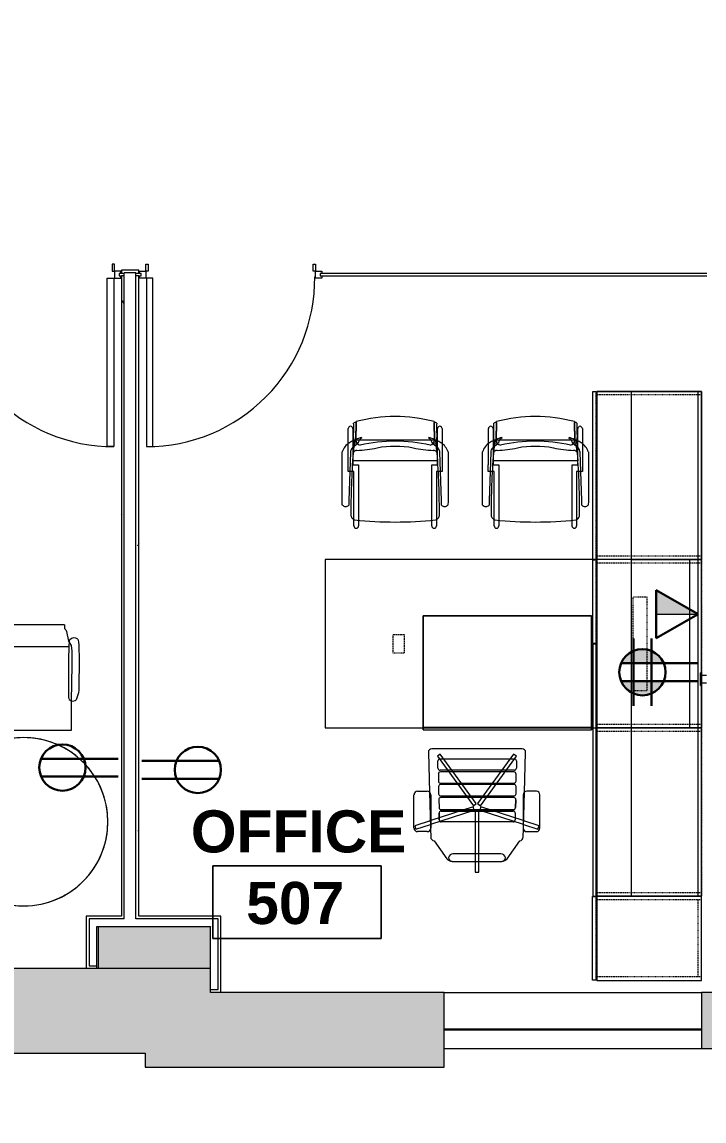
# Model space of a CAD drawing. Header units: inches. Extents: x 0 to 1865, y 0 to 1094.
# Drawn here: x 1052.7 to 1198.6, y 0 to 235.1 of the extents above; entities that cross this region are included whole.
import ezdxf

# ---------------------------------------------------------------- set-up
doc = ezdxf.new("R2010")
doc.units = ezdxf.units.IN
doc.header["$MEASUREMENT"] = 0
doc.linetypes.add('Dash', pattern=[0.25, 0.125, -0.125])
for name, color, linetype, lineweight in [('A-ANNO-NOTE', 131, 'Continuous', 9), ('A-AREA-IDEN', 2, 'Continuous', 9), ('A-DETL', 90, 'Continuous', 9), ('A-DETL-GENF', 92, 'Continuous', 9), ('A-DOOR', 31, 'Continuous', 13), ('A-WALL', 113, 'Continuous', 13), ('A-WALL-PATT', 111, 'Continuous', 13), ('E-ELEC-FIXT', 91, 'Continuous', 9), ('I-FURN', 30, 'Continuous', 9), ('I-FURN-PNLS', 30, 'Continuous', 9), ('I-WALL', 2, 'Continuous', 13), ('S-COLS', 52, 'Continuous', 13), ('Victor Bldg - 5th Floor_LINK_dwg', 8, 'Continuous', 9), ('WINDOWS', 7, 'Continuous', 9), ('WINDOWS SILL', 7, 'Continuous', 9)]:
    doc.layers.add(name, color=color, linetype=linetype, lineweight=lineweight)
doc.styles.add('Swis721 Lt BT_B', font='', dxfattribs={"height": 9})
doc.styles.get('Swis721 Lt BT_B').set_extended_font_data('Swis721 Lt BT', bold=True)
pattern_1 = [(0, (0, 0), (30.72, 7.68), [1.267, -21.773, 1.267, -21.773, -122.88]), (0, (0, 0), (30.72, 7.68), [-46.08, 1.267, -44.813, 1.267, -21.773, -53.76]), (0, (0, 0), (30.72, 7.68), [-115.2, 1.267, -14.093, 1.267, -37.133]), (120, (11.52, 3.84), (-22.011075, 22.7643), [1.267, -21.773, 1.267, -21.773, -122.88]), (120, (11.52, 3.84), (-22.011075, 22.7643), [-46.08, 1.267, -44.813, 1.267, -21.773, -53.76]), (120, (11.52, 3.84), (-22.011075, 22.7643), [-115.2, 1.267, -14.093, 1.267, -37.133]), (240, (15.36, 19.2), (-8.708925, -30.4443), [1.267, -21.773, 1.267, -21.773, -122.88]), (240, (15.36, 19.2), (-8.708925, -30.4443), [-46.08, 1.267, -44.813, 1.267, -21.773, -53.76]), (240, (15.36, 19.2), (-8.708925, -30.4443), [-115.2, 1.267, -14.093, 1.267, -37.133])]

# ---------------------------------------------------------------- blocks, each defined once
blk = doc.blocks.new('Victor Bldg - 5th Floor_LINK_dwg-6972324-Level 05 POWER _ SIGNAL')
at = {"layer": 'WINDOWS'}
for p, q in [((1143, 19.75), (1198, 19.75)), ((1143, 19.5), (1198, 19.5))]:
    blk.add_line(p, q, dxfattribs=at)
at = {"layer": 'WINDOWS SILL'}
for p, q in [((1143, 27.5), (1198, 27.5)), ((1143, 15.5), (1198, 15.5))]:
    blk.add_line(p, q, dxfattribs=at)
blk = doc.blocks.new('Concrete-Rectangular-Column - 24_ X 24_-V4-Level 05 POWER _ SIGNAL')
at = {"layer": 'S-COLS', "lineweight": 9}
blk.add_hatch(color=7, dxfattribs=at).paths.add_polyline_path([(-12, 3.09), (12, 3.09), (12, 12), (-12, 12)], flags=0)
at = {"layer": 'S-COLS', "color": 8, "lineweight": 20}
for p, q in [((12, 12), (-12, 12)), ((-12, 12), (-12, 3.09)), ((12, 3.09), (12, 12))]:
    blk.add_line(p, q, dxfattribs=at)
blk = doc.blocks.new('F - EXECUTIVE DESK 2 - F - EXECUTIVE DESK 2-V54-Level 05 POWER _ SIGNAL')
at = {"layer": 'I-FURN'}
for p, q in [((47.63, 66.85), (47.63, 64.52)), ((48.38, 66.85), (47.63, 66.85)), ((48.38, 64.52), (48.38, 66.85)), ((41.56, 63.98), (38.81, 60.13)), ((53.31, 64.52), (42.69, 64.52)), ((53.27, 64.52), (42.73, 64.52)), ((47.63, 64.52), (47.63, 53.75)), ((48.38, 53.75), (48.38, 64.52)), ((57.19, 60.13), (54.44, 63.98)), ((42.87, 62.9), (53.13, 62.9)), ((38.11, 59.31), (38.06, 57.65)), ((57.94, 57.65), (57.89, 59.31)), ((34.54, 57.42), (34.54, 50.28)), ((34.95, 57.64), (34.71, 56.92)), ((34.71, 56.92), (38.01, 55.85)), ((38.04, 56.63), (34.95, 57.64)), ((37.36, 58.17), (35.28, 58.17)), ((38.06, 57.42), (37.84, 49.74)), ((38.11, 56.61), (38.04, 56.63)), ((38.06, 57.65), (38.06, 57.47)), ((38.11, 50.28), (38.11, 57.42)), ((47.41, 53.59), (38.15, 56.6)), ((57.85, 56.6), (48.6, 53.59)), ((57.9, 50.28), (57.9, 57.42)), ((57.96, 56.63), (57.9, 56.61)), ((57.94, 57.47), (57.94, 57.65)), ((58.16, 49.74), (57.94, 57.42)), ((61.06, 57.64), (57.96, 56.63)), ((57.99, 55.85), (61.29, 56.92)), ((58.64, 58.17), (60.72, 58.17)), ((61.29, 56.92), (61.06, 57.64)), ((61.47, 57.42), (61.47, 50.28)), ((38.01, 55.85), (38.11, 55.82)), ((38.11, 55.82), (47.17, 52.87)), ((39.8, 54.24), (39.84, 55.66)), ((39.8, 54.24), (39.84, 55.66)), ((40.28, 56.09), (55.63, 56.09)), ((40.28, 56.09), (55.63, 56.09)), ((48.83, 52.87), (57.9, 55.82)), ((56.07, 55.66), (56.11, 54.24)), ((56.11, 54.24), (56.07, 55.66)), ((57.9, 55.82), (57.99, 55.85)), ((47.26, 52.62), (39.56, 42.02)), ((39.76, 53.03), (39.68, 51.34)), ((39.68, 51.34), (39.76, 53.03)), ((40.16, 41.57), (47.86, 52.17)), ((55.67, 53.45), (40.2, 53.45)), ((55.67, 53.45), (40.2, 53.45)), ((55.67, 53.79), (40.24, 53.79)), ((40.24, 53.79), (55.67, 53.79)), ((47.17, 52.87), (47.41, 53.59)), ((47.86, 52.17), (47.26, 52.62)), ((47.63, 53.75), (48.38, 53.75)), ((48.74, 52.62), (48.14, 52.17)), ((48.14, 52.17), (55.84, 41.57)), ((48.6, 53.59), (48.83, 52.87)), ((56.44, 42.02), (48.74, 52.62)), ((56.19, 51.34), (56.11, 53.03)), ((56.19, 51.34), (56.11, 53.03)), ((35.28, 49.53), (37.36, 49.53)), ((37.84, 49.71), (37.6, 41.21)), ((39.61, 50.08), (39.61, 48.51)), ((39.61, 50.08), (39.61, 48.51)), ((55.78, 50.52), (40.06, 50.52)), ((55.78, 50.52), (40.06, 50.52)), ((40.12, 50.88), (55.75, 50.88)), ((40.12, 50.88), (55.75, 50.88)), ((56.22, 48.51), (56.22, 50.08)), ((56.22, 48.51), (56.22, 50.08)), ((58.4, 41.21), (58.16, 49.71)), ((60.72, 49.53), (58.64, 49.53)), ((39.61, 47.35), (39.61, 45.85)), ((39.61, 47.35), (39.61, 45.85)), ((40.06, 48.07), (55.78, 48.07)), ((40.06, 48.07), (55.78, 48.07)), ((55.82, 47.79), (40.06, 47.79)), ((55.82, 47.79), (40.06, 47.79)), ((56.26, 45.85), (56.26, 47.35)), ((56.26, 45.85), (56.26, 47.35)), ((39.99, 45.03), (55.9, 45.03)), ((39.99, 45.03), (55.9, 45.03)), ((40.06, 45.41), (55.82, 45.41)), ((40.06, 45.41), (55.82, 45.41)), ((39.55, 43.05), (39.55, 44.59)), ((39.55, 43.05), (39.55, 44.59)), ((55.91, 42.61), (39.99, 42.61)), ((55.91, 42.61), (39.99, 42.61)), ((56.35, 44.59), (56.35, 43.05)), ((56.35, 44.59), (56.35, 43.05)), ((38.35, 40.44), (57.65, 40.44)), ((39.56, 42.02), (40.16, 41.57)), ((55.84, 41.57), (56.44, 42.02)), ((59.5, 36.37), (23.5, 36.37)), ((23.5, 36), (23.5, 36.37)), ((23.5, 36.37), (23.5, 36.3)), ((23.5, 36.3), (23.5, 36.17)), ((23.5, 36.14), (23.5, 36.18)), ((23.5, 36.18), (23.5, 36.13)), ((23.5, 36.1), (23.5, 36.14)), ((23.5, 36), (23.5, 36.1)), ((23.5, 36.1), (23.5, 36)), ((23.5, 36.08), (23.5, 36.02)), ((23.5, 36), (23.5, 35.94)), ((23.5, 35.87), (23.5, 36)), ((23.5, 35.93), (23.5, 35.99)), ((23.5, 35.99), (23.5, 35.87)), ((23.5, 35.94), (23.5, 35.87)), ((23.5, 35.87), (23.5, 35.93)), ((23.5, 12), (23.5, 35.87)), ((23.5, 35.87), (59.5, 35.87)), ((23.5, 35.87), (59.5, 35.87)), ((23.5, 35.86), (23.5, 12)), ((59.5, 36.22), (59.5, 36.37)), ((59.5, 36.37), (59.5, 36)), ((59.5, 36.17), (59.5, 36.22)), ((59.5, 36.13), (59.5, 36.18)), ((59.5, 36.18), (59.5, 36.1)), ((59.5, 36), (59.5, 36.1)), ((59.5, 36.1), (59.5, 36)), ((59.5, 36.02), (59.5, 36.08)), ((59.5, 36), (59.5, 35.87)), ((59.5, 35.87), (59.5, 36)), ((59.5, 35.87), (59.5, 35.99)), ((59.5, 35.99), (59.5, 35.93)), ((59.5, 35.93), (59.5, 35.87)), ((59.5, 35.87), (59.5, 12)), ((59.5, 12), (59.5, 35.86)), ((59.5, 12), (23.5, 12)), ((59.5, 12), (23.5, 12))]:
    blk.add_line(p, q, dxfattribs=at)
for centre, radius, start, end in [((42.72, 63.02), 1.5, 91.3656, 140.4552), ((42.73, 63.71), 0.819, 90, 180), ((42.87, 63.87), 0.972, 190, 270), ((53.13, 63.87), 0.972, 270, 350), ((53.27, 63.71), 0.819, 0, 90), ((53.28, 63.02), 1.5, 39.5448, 88.6344), ((38.97, 59.29), 0.861, 100.7088, 178.3747), ((57.03, 59.29), 0.861, 1.6253, 79.2912), ((35.28, 57.42), 0.746, 90, 180), ((37.36, 57.42), 0.746, 0, 90), ((58.64, 57.42), 0.746, 90, 180), ((60.72, 57.42), 0.746, 360, 90), ((35.28, 50.28), 0.746, 180, 270), ((37.36, 50.28), 0.746, 270, 0), ((58.64, 50.28), 0.746, 180, 270), ((60.72, 50.28), 0.746, 270, 0), ((38.35, 41.19), 0.75, 178.3747, 270), ((57.65, 41.19), 0.75, 270, 1.6253)]:
    blk.add_arc(centre, radius, start, end, dxfattribs=at)
for centre, major_axis, ratio, start_param, end_param in [((40.24, 54.23), (0.441, 0), 0.99965, 3.116145, 4.712389), ((40.24, 54.23), (0.441, 0), 0.99965, 3.116145, 4.712389), ((40.28, 55.65), (0.441, 0), 0.99965, 1.570796, 3.116145), ((40.28, 55.65), (0.441, 0), 0.99965, 1.570796, 3.116145), ((55.63, 55.65), (0.441, 0), 0.99965, 0.025448, 1.570796), ((55.63, 55.65), (0.441, 0), 0.99965, 0.025448, 1.570796), ((55.67, 54.23), (0.441, 0), 0.99965, 4.712389, 6.308633), ((55.67, 54.23), (0.441, 0), 0.99965, 4.712389, 6.308633), ((40.2, 53.01), (0.441, 0), 0.998574, 1.570796, 3.092009), ((40.2, 53.01), (0.441, 0), 0.998574, 1.570796, 3.092009), ((55.67, 53.01), (0.441, 0), 0.998574, 0.049584, 1.570796), ((55.67, 53.01), (0.441, 0), 0.998574, 0.049584, 1.570796), ((40.06, 50.08), (0.441, 0), 0.999403, 1.570796, 3.141593), ((40.06, 50.08), (0.441, 0), 0.999403, 1.570796, 3.141593), ((40.12, 51.32), (0.441, 0), 0.998574, 3.092009, 4.712389), ((40.12, 51.32), (0.441, 0), 0.998574, 3.092009, 4.712389), ((55.75, 51.32), (0.441, 0), 0.998574, 4.712389, 6.332769), ((55.75, 51.32), (0.441, 0), 0.998574, 4.712389, 6.332769), ((55.78, 50.08), (0.441, 0), 0.999403, 0, 1.570796), ((55.78, 50.08), (0.441, 0), 0.999403, 0, 1.570796), ((40.06, 48.51), (0.441, 0), 0.999403, 3.141593, 4.712389), ((40.06, 48.51), (0.441, 0), 0.999403, 3.141593, 4.712389), ((40.06, 47.35), (0.441, 0), 0.999591, 1.570796, 3.141593), ((40.06, 47.35), (0.441, 0), 0.999591, 1.570796, 3.141593), ((55.78, 48.51), (0.441, 0), 0.999403, 4.712389, 6.283185), ((55.78, 48.51), (0.441, 0), 0.999403, 4.712389, 6.283185), ((55.82, 47.35), (0.441, 0), 0.999591, 0, 1.570796), ((55.82, 47.35), (0.441, 0), 0.999591, 0, 1.570796), ((39.99, 44.59), (0.441, 0), 0.994522, 1.570796, 3.141593), ((39.99, 44.59), (0.441, 0), 0.994522, 1.570796, 3.141593), ((40.06, 45.85), (0.441, 0), 0.999591, 3.141593, 4.712389), ((40.06, 45.85), (0.441, 0), 0.999591, 3.141593, 4.712389), ((55.82, 45.85), (0.441, 0), 0.999591, 4.712389, 6.283185), ((55.82, 45.85), (0.441, 0), 0.999591, 4.712389, 6.283185), ((55.9, 44.59), (0.442, 0), 0.994522, 0, 1.570796), ((55.9, 44.59), (0.442, 0), 0.994522, 0, 1.570796), ((39.99, 43.05), (0.441, 0), 0.994522, 3.141593, 4.712389), ((39.99, 43.05), (0.441, 0), 0.994522, 3.141593, 4.712389), ((55.91, 43.05), (0.441, 0), 0.994522, 4.712389, 6.283185), ((55.91, 43.05), (-0.441, 0), 0.994522, 1.570796, 3.141593)]:
    blk.add_ellipse(centre, major_axis=major_axis, ratio=ratio, start_param=start_param, end_param=end_param, dxfattribs=at)
at = {"layer": 'I-FURN-PNLS'}
for p, q in [((0, 90), (0, 72)), ((22.38, 90), (0, 90)), ((22.38, 72), (22.38, 90)), ((22.53, 89.94), (23.28, 89.94)), ((22.53, 72.06), (22.53, 89.94)), ((23.28, 89.94), (23.28, 72.06)), ((0, 72), (0, 0)), ((15, 72), (0, 72)), ((0, 72), (0, 0)), ((0.75, 72), (0, 72)), ((0.75, 72), (0, 72)), ((0, 72), (0, 0)), ((0, 72), (0, 0)), ((0.75, 72), (0, 72)), ((0, 72), (22.38, 72)), ((0, 72), (0, 36)), ((0.75, 72), (0, 72)), ((0.75, 0), (0.75, 72)), ((0.75, 0), (0.75, 72)), ((0.75, 0), (0.75, 72)), ((15, 72), (0.75, 72)), ((15, 72), (0.75, 72)), ((15, 0), (15, 72)), ((22.38, 72), (15, 72)), ((22.38, 72), (15, 72)), ((22.38, 36), (22.38, 72)), ((22.38, 36), (22.38, 72)), ((22.5, 71.94), (22.5, 36.06)), ((23.25, 71.94), (22.5, 71.94)), ((23.28, 72.06), (22.53, 72.06)), ((23.25, 36.06), (23.25, 71.94)), ((0, 36), (0.75, 36)), ((0, 36), (0, 0)), ((0.75, 36), (0, 36)), ((0.75, 36), (2.5, 36)), ((2.5, 36), (0.75, 36)), ((15, 36), (2.5, 36)), ((2.5, 36), (2.5, 0)), ((2.5, 36), (15, 36)), ((15, 36), (2.5, 36)), ((80.5, 36), (15, 36)), ((15, 36), (22.38, 36)), ((22.38, 36), (15, 36)), ((22.38, 0), (22.38, 36)), ((22.38, 0), (22.38, 36)), ((22.5, 36.06), (23.25, 36.06)), ((23.25, 35.94), (22.5, 35.94)), ((22.5, 35.94), (22.5, 18.06)), ((23.25, 18.06), (23.25, 35.94)), ((59.5, 36.37), (23.5, 36.37)), ((23.5, 36.37), (23.5, 12)), ((59.5, 12), (59.5, 36.37)), ((80.5, 0), (80.5, 36)), ((22.5, 18.06), (23.25, 18.06)), ((22.5, 17.94), (23.25, 17.94)), ((22.5, 0.06), (22.5, 17.94)), ((23.25, 17.94), (23.25, 0.06)), ((23.5, 12), (59.5, 12)), ((0, 0), (15, 0)), ((0, 0), (0.75, 0)), ((0.75, 0), (2.5, 0)), ((2.5, 0), (15, 0)), ((15, 0), (22.38, 0)), ((23.25, 0.06), (22.5, 0.06)), ((0, 0), (0.75, 0)), ((0, 0), (0.75, 0)), ((0, 0), (0, -36)), ((0, 0), (0.75, 0)), ((0, -36), (0, 0)), ((0, 0), (0, -36)), ((15, 0), (0, 0)), ((0.75, 0), (2.5, 0)), ((0.75, -36), (0.75, 0)), ((2.5, 0), (15, 0)), ((2.5, 0), (15, 0)), ((15, 0), (80.5, 0)), ((15, 0), (22.38, 0)), ((15, -36), (15, 0)), ((22.38, -36), (22.38, 0)), ((22.38, 0), (22.38, -36)), ((22.5, -0.06), (23.25, -0.06)), ((22.5, -35.94), (22.5, -0.06)), ((23.25, -0.06), (23.25, -35.94)), ((0, -36), (15, -36)), ((15, -36), (0, -36)), ((0, -36), (15, -36)), ((15, -36), (22.38, -36)), ((22.38, -36), (15, -36)), ((23.25, -35.94), (22.5, -35.94))]:
    blk.add_line(p, q, dxfattribs=at)
at = {"layer": 'I-FURN-PNLS', "linetype": 'Dash'}
for p, q in [((22.53, 89.94), (22.53, 72.06)), ((0, 89.25), (22.38, 89.25)), ((0.75, 72.75), (0.75, 89.25)), ((0, 72.75), (22.38, 72.75)), ((0, 0), (0, 72)), ((0, 36), (0, 72)), ((0, 71.25), (0.75, 71.25)), ((0.75, 71.25), (15, 71.25)), ((15, 71.25), (22.38, 71.25)), ((22.38, 36), (22.38, 72)), ((22.5, 36.06), (22.5, 71.94)), ((0, 36.75), (0.75, 36.75)), ((0, 26.93), (0, 36)), ((0.75, 36.75), (15, 36.75)), ((15, 36.75), (22.38, 36.75)), ((22.38, 0), (22.38, 36)), ((22.5, 18.06), (22.5, 35.94)), ((0, 35.25), (0.75, 35.25)), ((0.75, 35.25), (2.5, 35.25)), ((2.5, 35.25), (15, 35.25)), ((15, 35.25), (22.38, 35.25)), ((11.63, 28), (11.63, 8)), ((14.63, 28), (11.63, 28)), ((14.63, 8), (14.63, 28)), ((0, 0), (0, 24.18)), ((63.57, 19.97), (65.93, 19.97)), ((63.57, 16.03), (63.57, 19.97)), ((65.93, 19.97), (65.93, 16.03)), ((22.5, 17.94), (22.5, 0.06)), ((65.93, 16.03), (63.57, 16.03)), ((11.63, 8), (14.63, 8)), ((0, 0.75), (0.75, 0.75)), ((0.75, 0.75), (2.5, 0.75)), ((2.5, 0.75), (15, 0.75)), ((15, 0.75), (22.38, 0.75)), ((22.38, 0), (22.38, -36)), ((0, 0), (0, -36)), ((0, -0.75), (15, -0.75)), ((15, -0.75), (22.38, -0.75)), ((22.5, -0.06), (22.5, -35.94)), ((0, -35.25), (15, -35.25)), ((15, -35.25), (22.38, -35.25))]:
    blk.add_line(p, q, dxfattribs=at)
blk = doc.blocks.new('F-Haworth_Chair_X99-Seminar - X99 Seminar Chair with Glides-V55-Level 05 POWER _ SIGNAL')
at = {"layer": 'I-FURN'}
for p, q in [((-8.82, 9.44), (-8.82, 10.78)), ((-8.82, -0.89), (-8.82, 9.44)), ((-7.83, 10.78), (-7.83, 9.57)), ((-7.83, 9.57), (-7.83, -2.27)), ((7.83, 9.57), (7.83, 10.78)), ((7.83, -2.27), (7.83, 9.57)), ((8.82, 10.78), (8.82, 9.44)), ((8.82, 9.44), (8.82, -0.89)), ((-11.32, 5.48), (-11.3, 6.32)), ((-11.32, -5.06), (-11.32, 5.48)), ((-9.92, 6.36), (-9.92, 5.36)), ((-9.92, 5.36), (-9.57, -4.97)), ((9.57, -4.97), (9.92, 5.36)), ((9.92, 5.36), (9.92, 6.36)), ((11.3, 6.32), (11.32, 5.48)), ((11.32, 5.48), (11.32, -5.06)), ((-10.07, -0.89), (-9.71, -0.89)), ((-10.07, -2.27), (-10.07, -0.89)), ((-10.04, -2.27), (-10.07, -2.27)), ((-10.04, -4.99), (-10.04, -2.27)), ((-9.71, -0.89), (-9.2, -0.89)), ((-9.2, -0.89), (-8.82, -0.89)), ((-9.04, -2.27), (-9.04, -3.12)), ((-7.83, -2.27), (-9.04, -2.27)), ((9.04, -2.27), (7.83, -2.27)), ((8.82, -0.89), (9.2, -0.89)), ((9.04, -3.12), (9.04, -2.27)), ((9.2, -0.89), (9.71, -0.89)), ((9.71, -0.89), (10.07, -0.89)), ((10.04, -2.27), (10.04, -4.99)), ((10.07, -2.27), (10.04, -2.27)), ((10.07, -0.89), (10.07, -2.27)), ((-9.07, -3.12), (9.07, -3.12)), ((-9.07, -3.2), (-9.07, -3.12)), ((-8.9, -4.8), (-9.07, -3.2)), ((-9.04, -3.12), (-9.04, -3.43)), ((-9.04, -3.43), (-9.04, -3.62)), ((-9.04, -3.62), (-9.04, -5.99)), ((9.07, -3.2), (8.9, -4.8)), ((9.04, -3.43), (9.04, -3.12)), ((9.04, -3.62), (9.04, -3.43)), ((9.04, -5.99), (9.04, -3.62)), ((9.07, -3.12), (9.07, -3.2)), ((-10.04, -6.81), (-10.04, -5)), ((-10.04, -10.02), (-10.04, -6.81)), ((-9.13, -5.92), (-8.07, -6.77)), ((-9.04, -5.99), (-9.04, -7.4)), ((-8.88, -4.99), (-8.89, -4.91)), ((-8.75, -6.22), (-8.88, -4.99)), ((-8.68, -6.87), (-8.75, -6.22)), ((-8.62, -7.42), (-8.68, -6.87)), ((-8.61, -6.81), (-8.23, -6.95)), ((-8.03, -6.81), (-7.95, -6.87)), ((7.95, -6.87), (8.03, -6.81)), ((8.07, -6.77), (9.13, -5.92)), ((8.23, -6.95), (8.61, -6.81)), ((8.68, -6.87), (8.62, -7.42)), ((8.75, -6.22), (8.68, -6.87)), ((8.88, -4.99), (8.75, -6.22)), ((8.89, -4.91), (8.88, -4.99)), ((9.04, -7.4), (9.04, -5.99)), ((10.04, -5), (10.04, -5.24)), ((10.04, -5.26), (10.04, -6.81)), ((10.04, -6.81), (10.04, -10.02)), ((-9.04, -7.4), (-9.04, -10.02)), ((-8.6, -7.6), (-8.62, -7.43)), ((-8.49, -7.6), (-8.56, -7.6)), ((-8.42, -7.57), (-8.34, -11.37)), ((-8.34, -11.52), (-8.42, -7.57)), ((-7.65, -7.6), (-8.4, -7.6)), ((7.65, -7.6), (-7.65, -7.6)), ((-7.18, -7.99), (-7.21, -8.13)), ((7.21, -8.13), (7.18, -7.99)), ((8.4, -7.6), (7.65, -7.6)), ((8.34, -11.37), (8.42, -7.57)), ((8.42, -7.57), (8.34, -11.52)), ((8.56, -7.6), (8.49, -7.6)), ((8.62, -7.43), (8.6, -7.6)), ((9.04, -10.02), (9.04, -7.4))]:
    blk.add_line(p, q, dxfattribs=at)
for centre, radius, start, end in [((-8.21, 8.28), 1.31, 110.0433, 159.9567), ((-8.32, 10.78), 0.495, 0, 180), ((0, -75.01), 84.96, 84.1475, 95.8525), ((8.32, 10.78), 0.495, 0, 180), ((8.21, 8.28), 1.31, 20.0433, 69.9567), ((144.06, 7.32), 153.52, 179.4749, 184.5213), ((-144.06, 7.32), 153.52, 355.4787, 0.5251), ((-10.58, 5.68), 0.956, 45.8901, 138.1099), ((10.58, 5.68), 0.956, 41.8901, 134.1099), ((-7.87, -3.92), 3.63, 198.1789, 238.0478), ((-4.71, 1.15), 9.61, 238.0478, 243.9964), ((-8.18, -4.9), 1.39, 182.8013, 227.1078), ((-8.24, -4.59), 0.763, 194.2338, 275.7662), ((-8.28, -7.33), 0.613, 122.5427, 170.0936), ((-7.37, -7.55), 1.05, 95.9554, 181.1786), ((-7.37, -7.55), 1.05, 145.2002, 181.1786), ((-11.32, -48.08), 42.84, 79.9767, 85.7699), ((-6.55, -6.76), 1.38, 185.0878, 212.4248), ((0, 26.49), 33.83, 257.2285, 282.7715), ((0, 15.97), 22.19, 259.9767, 280.0233), ((11.32, -48.08), 42.84, 94.2301, 100.0233), ((7.37, -7.55), 1.05, 358.8214, 84.0446), ((6.55, -6.76), 1.38, 327.5752, 354.9122), ((8.24, -4.59), 0.763, 264.2338, 345.7662), ((7.37, -7.55), 1.05, 358.8214, 34.7998), ((8.28, -7.33), 0.613, 9.9064, 57.4573), ((4.71, 1.15), 9.61, 296.0036, 301.9522), ((8.18, -4.9), 1.39, 312.8922, 357.1987), ((7.87, -3.92), 3.63, 301.9522, 341.8211), ((-5.2, -7.86), 3.74, 170.0936, 184.0143), ((-36.06, -10.03), 27.2, 357.4882, 4.0143), ((-4.71, 1.15), 9.61, 243.9964, 246.4906), ((-4.71, 1.15), 9.61, 246.6393, 247.073), ((-4.71, 1.15), 9.61, 247.2631, 254.9334), ((-6.55, -6.76), 1.38, 214.0187, 242.9497), ((6.55, -6.76), 1.38, 297.0503, 325.9813), ((4.71, 1.15), 9.61, 285.0666, 292.7369), ((4.71, 1.15), 9.61, 292.927, 293.3607), ((4.71, 1.15), 9.61, 293.5094, 296.0036), ((36.06, -10.03), 27.2, 175.9857, 182.5118), ((5.2, -7.86), 3.74, 355.9857, 9.9064), ((-9.54, -10.02), 0.498, 180, 0), ((0, 20.73), 33.17, 254.4478, 255.4234), ((0, 20.29), 32.89, 255.304, 284.6925), ((0, 20.73), 33.17, 284.5766, 285.5522), ((9.54, -10.02), 0.498, 180, 0)]:
    blk.add_arc(centre, radius, start, end, dxfattribs=at)
blk = doc.blocks.new('F-Haworth_Chair_X99-Seminar - X99 Seminar Chair with Glides-V56-Level 05 POWER _ SIGNAL')
at = {"layer": 'I-FURN'}
for p, q in [((-8.82, 9.44), (-8.82, 10.78)), ((-8.82, -0.89), (-8.82, 9.44)), ((-7.83, 10.78), (-7.83, 9.57)), ((-7.83, 9.57), (-7.83, -2.27)), ((7.83, 9.57), (7.83, 10.78)), ((7.83, -2.27), (7.83, 9.57)), ((8.82, 10.78), (8.82, 9.44)), ((8.82, 9.44), (8.82, -0.89)), ((-11.32, 5.48), (-11.3, 6.32)), ((-11.32, -5.06), (-11.32, 5.48)), ((-9.92, 6.36), (-9.92, 5.36)), ((-9.92, 5.36), (-9.57, -4.97)), ((9.57, -4.97), (9.92, 5.36)), ((9.92, 5.36), (9.92, 6.36)), ((11.3, 6.32), (11.32, 5.48)), ((11.32, 5.48), (11.32, -5.06)), ((-10.07, -0.89), (-9.71, -0.89)), ((-10.07, -2.27), (-10.07, -0.89)), ((-10.04, -2.27), (-10.07, -2.27)), ((-10.04, -4.99), (-10.04, -2.27)), ((-9.71, -0.89), (-9.2, -0.89)), ((-9.2, -0.89), (-8.82, -0.89)), ((-9.04, -2.27), (-9.04, -3.12)), ((-7.83, -2.27), (-9.04, -2.27)), ((9.04, -2.27), (7.83, -2.27)), ((8.82, -0.89), (9.2, -0.89)), ((9.04, -3.12), (9.04, -2.27)), ((9.2, -0.89), (9.71, -0.89)), ((9.71, -0.89), (10.07, -0.89)), ((10.04, -2.27), (10.04, -4.99)), ((10.07, -2.27), (10.04, -2.27)), ((10.07, -0.89), (10.07, -2.27)), ((-9.07, -3.12), (9.07, -3.12)), ((-9.07, -3.2), (-9.07, -3.12)), ((-8.9, -4.8), (-9.07, -3.2)), ((-9.04, -3.12), (-9.04, -3.43)), ((-9.04, -3.43), (-9.04, -3.62)), ((-9.04, -3.62), (-9.04, -5.99)), ((9.07, -3.2), (8.9, -4.8)), ((9.04, -3.43), (9.04, -3.12)), ((9.04, -3.62), (9.04, -3.43)), ((9.04, -5.99), (9.04, -3.62)), ((9.07, -3.12), (9.07, -3.2)), ((-10.04, -5.24), (-10.04, -5)), ((-10.04, -6.81), (-10.04, -5.26)), ((-10.04, -10.02), (-10.04, -6.81)), ((-9.13, -5.92), (-8.07, -6.77)), ((-9.04, -5.99), (-9.04, -7.4)), ((-8.88, -4.99), (-8.89, -4.91)), ((-8.75, -6.22), (-8.88, -4.99)), ((-8.68, -6.87), (-8.75, -6.22)), ((-8.62, -7.42), (-8.68, -6.87)), ((-8.61, -6.81), (-8.23, -6.95)), ((-8.03, -6.81), (-7.95, -6.87)), ((7.95, -6.87), (8.03, -6.81)), ((8.07, -6.77), (9.13, -5.92)), ((8.23, -6.95), (8.61, -6.81)), ((8.68, -6.87), (8.62, -7.42)), ((8.75, -6.22), (8.68, -6.87)), ((8.88, -4.99), (8.75, -6.22)), ((8.89, -4.91), (8.88, -4.99)), ((9.04, -7.4), (9.04, -5.99)), ((10.04, -5), (10.04, -6.81)), ((10.04, -6.81), (10.04, -10.02)), ((-9.04, -7.4), (-9.04, -10.02)), ((-8.6, -7.6), (-8.62, -7.43)), ((-8.49, -7.6), (-8.56, -7.6)), ((-8.42, -7.57), (-8.34, -11.37)), ((-8.34, -11.52), (-8.42, -7.57)), ((-7.65, -7.6), (-8.4, -7.6)), ((7.65, -7.6), (-7.65, -7.6)), ((-7.18, -7.99), (-7.21, -8.13)), ((7.21, -8.13), (7.18, -7.99)), ((8.4, -7.6), (7.65, -7.6)), ((8.34, -11.37), (8.42, -7.57)), ((8.42, -7.57), (8.34, -11.52)), ((8.56, -7.6), (8.49, -7.6)), ((8.62, -7.43), (8.6, -7.6)), ((9.04, -10.02), (9.04, -7.4))]:
    blk.add_line(p, q, dxfattribs=at)
for centre, radius, start, end in [((-8.21, 8.28), 1.31, 110.0433, 159.9567), ((-8.32, 10.78), 0.495, 0, 180), ((0, -75.01), 84.96, 84.1475, 95.8525), ((8.32, 10.78), 0.495, 0, 180), ((8.21, 8.28), 1.31, 20.0433, 69.9567), ((144.06, 7.32), 153.52, 179.4749, 184.5213), ((-144.06, 7.32), 153.52, 355.4787, 0.5251), ((-10.58, 5.68), 0.956, 45.8901, 138.1099), ((10.58, 5.68), 0.956, 41.8901, 134.1099), ((-7.87, -3.92), 3.63, 198.1789, 238.0478), ((-4.71, 1.15), 9.61, 238.0478, 243.9964), ((-8.18, -4.9), 1.39, 182.8013, 227.1078), ((-8.24, -4.59), 0.763, 194.2338, 275.7662), ((-8.28, -7.33), 0.613, 122.5427, 170.0936), ((-7.37, -7.55), 1.05, 95.9554, 181.1786), ((-7.37, -7.55), 1.05, 145.2002, 181.1786), ((-11.32, -48.08), 42.84, 79.9767, 85.7699), ((-6.55, -6.76), 1.38, 185.0878, 212.4248), ((0, 26.49), 33.83, 257.2285, 282.7715), ((0, 15.97), 22.19, 259.9767, 280.0233), ((11.32, -48.08), 42.84, 94.2301, 100.0233), ((7.37, -7.55), 1.05, 358.8214, 84.0446), ((6.55, -6.76), 1.38, 327.5752, 354.9122), ((8.24, -4.59), 0.763, 264.2338, 345.7662), ((7.37, -7.55), 1.05, 358.8214, 34.7998), ((8.28, -7.33), 0.613, 9.9064, 57.4573), ((4.71, 1.15), 9.61, 296.0036, 301.9522), ((8.18, -4.9), 1.39, 312.8922, 357.1987), ((7.87, -3.92), 3.63, 301.9522, 341.8211), ((-5.2, -7.86), 3.74, 170.0936, 184.0143), ((-36.06, -10.03), 27.2, 357.4882, 4.0143), ((-4.71, 1.15), 9.61, 243.9964, 246.4906), ((-4.71, 1.15), 9.61, 246.6393, 247.073), ((-4.71, 1.15), 9.61, 247.2631, 254.9334), ((-6.55, -6.76), 1.38, 214.0187, 242.9497), ((6.55, -6.76), 1.38, 297.0503, 325.9813), ((4.71, 1.15), 9.61, 285.0666, 292.7369), ((4.71, 1.15), 9.61, 292.927, 293.3607), ((4.71, 1.15), 9.61, 293.5094, 296.0036), ((36.06, -10.03), 27.2, 175.9857, 182.5118), ((5.2, -7.86), 3.74, 355.9857, 9.9064), ((-9.54, -10.02), 0.498, 180, 0), ((0, 20.73), 33.17, 254.4478, 255.4234), ((0, 20.29), 32.89, 255.304, 284.6925), ((0, 20.73), 33.17, 284.5766, 285.5522), ((9.54, -10.02), 0.498, 180, 0)]:
    blk.add_arc(centre, radius, start, end, dxfattribs=at)
blk = doc.blocks.new('F - CONF TABLE _ROUND-4 CHAIRS_ - Lam 30Dia Single-Column Base-7673153-Level 05 POWER _ SIGNAL')
at = {"layer": 'I-FURN'}
for p, q in [((-27.3, 35.86), (-26.9, 37.93)), ((-26.9, 37.93), (-26.82, 38.17)), ((-26.82, 38.17), (-26.75, 38.31)), ((-26.75, 38.31), (-26.49, 38.57)), ((-26.44, 39.41), (-9.01, 39.41)), ((-8.95, 38.57), (-8.7, 38.31)), ((-8.7, 38.31), (-8.54, 37.93)), ((-8.54, 37.93), (-8.14, 35.86)), ((-29.52, 34.93), (-29.46, 35.7)), ((-29.46, 35.7), (-29.35, 36.31)), ((-27.93, 34.93), (-27.53, 35.53)), ((-27.57, 36.09), (-27.55, 35.86)), ((-27.55, 35.86), (-27.48, 34.7)), ((-27.53, 35.53), (-27.3, 35.86)), ((-8.14, 35.86), (-7.91, 35.53)), ((-7.96, 34.7), (-7.89, 35.86)), ((-7.91, 35.53), (-7.51, 34.93)), ((-7.89, 35.86), (-7.88, 36.09)), ((-6.1, 36.31), (-5.99, 35.7)), ((-5.99, 35.7), (-5.92, 34.93)), ((-29.6, 32.42), (-29.56, 34.28)), ((-29.56, 34.28), (-29.52, 34.93)), ((-28.03, 33.77), (-27.93, 34.93)), ((-28.03, 30.77), (-28.03, 33.77)), ((-27.48, 34.7), (-27.44, 32.02)), ((-7.96, 34.7), (-27.48, 34.7)), ((-8, 32.02), (-7.96, 34.7)), ((-7.51, 34.93), (-7.41, 33.77)), ((-7.41, 33.77), (-7.41, 30.77)), ((-5.92, 34.93), (-5.89, 34.28)), ((-5.89, 34.28), (-5.84, 32.42)), ((-29.51, 25.42), (-29.6, 32.42)), ((-27.93, 23.1), (-28.03, 30.77)), ((-27.44, 32.02), (-27.44, 23.93)), ((-8, 23.93), (-8, 32.02)), ((-7.41, 30.77), (-7.52, 23.1)), ((-5.84, 32.42), (-5.93, 25.42)), ((-29.45, 24.83), (-29.51, 25.42)), ((-28.96, 23.33), (-29.45, 24.83)), ((-27.44, 23.93), (-27.49, 23.43)), ((-7.95, 23.43), (-8, 23.93)), ((-6, 24.83), (-6.49, 23.33)), ((-5.93, 25.42), (-6, 24.83)), ((-7.55, 16.78), (-27.89, 16.78)), ((1.84, -12.89), (1.84, 7.45)), ((8.17, 7.49), (15.83, 7.6)), ((8.39, 8.52), (9.89, 9.01)), ((8.99, 7), (8.5, 7.06)), ((9.89, 9.01), (10.49, 9.07)), ((10.49, 9.07), (17.49, 9.17)), ((15.83, 7.6), (18.83, 7.6)), ((17.49, 9.17), (19.35, 9.12)), ((18.83, 7.6), (20, 7.49)), ((19.35, 9.12), (19.99, 9.09)), ((20.93, 7.11), (19.76, 7.04)), ((19.99, 9.09), (20.76, 9.02)), ((20, 7.49), (20.59, 7.09)), ((20.59, 7.09), (20.93, 6.86)), ((20.76, 9.02), (21.37, 8.91)), ((21.15, 7.13), (20.93, 7.11)), ((17.08, 7), (8.99, 7)), ((19.76, 7.04), (17.08, 7)), ((19.76, -12.48), (19.76, 7.04)), ((20.93, 6.86), (22.99, 6.46)), ((22.99, 6.46), (23.23, 6.38)), ((23.23, 6.38), (23.37, 6.31)), ((23.37, 6.31), (23.63, 6.05)), ((24.48, 6), (24.48, -11.43)), ((23.37, -11.74), (22.99, -11.89)), ((23.63, -11.49), (23.37, -11.74)), ((15.83, -13.03), (8.17, -12.92)), ((9.89, -14.44), (8.39, -13.95)), ((8.5, -12.49), (8.99, -12.43)), ((8.99, -12.43), (17.08, -12.43)), ((18.83, -13.03), (15.83, -13.03)), ((17.08, -12.43), (19.76, -12.48)), ((20, -12.93), (18.83, -13.03)), ((19.76, -12.48), (20.93, -12.54)), ((20.59, -12.52), (20, -12.93)), ((20.93, -12.29), (20.59, -12.52)), ((22.99, -11.89), (20.93, -12.29)), ((20.93, -12.54), (21.15, -12.56)), ((10.49, -14.5), (9.89, -14.44)), ((17.49, -14.6), (10.49, -14.5)), ((19.35, -14.55), (17.49, -14.6)), ((19.99, -14.52), (19.35, -14.55)), ((20.76, -14.45), (19.99, -14.52)), ((21.37, -14.34), (20.76, -14.45))]:
    blk.add_line(p, q, dxfattribs=at)
for centre, radius, start, end in [((-28.58, 35.24), 1.32, 40.065, 125.935), ((-6.87, 35.24), 1.32, 54.065, 139.935), ((-28.24, 24.18), 1.12, 229.743, 286.0891), ((-28.15, 23.85), 0.781, 286.8466, 327.6782), ((-7.29, 23.85), 0.781, 212.3218, 253.1534), ((-7.21, 24.18), 1.12, 253.9109, 310.257), ((-17.69, -2.75), 18, 0, 180), ((-17.69, -2.75), 18, 360, 180), ((-17.69, -2.75), 18, 18.9474, 123.1579), ((-17.69, -2.75), 18, 123.1579, 132.6316), ((-17.69, -2.75), 18, 132.6316, 151.5789), ((9.24, 7.8), 1.12, 139.743, 196.0891), ((8.91, 7.72), 0.781, 196.8466, 237.6782), ((20.31, 8.14), 1.32, 310.065, 35.935), ((-17.69, -2.75), 18, 151.5789, 180), ((-17.69, -2.75), 18, 0, 18.9474), ((-17.69, -2.75), 18, 180, 0), ((-17.69, -2.75), 18, 180, 360), ((-17.69, -2.75), 18, 180, 227.3684), ((-17.69, -2.75), 18, 341.0526, 0), ((-17.69, -2.75), 18, 265.2632, 341.0526), ((9.24, -13.23), 1.12, 163.9109, 220.257), ((8.91, -13.15), 0.781, 122.3218, 163.1534), ((20.31, -13.57), 1.32, 324.065, 49.935), ((-17.69, -2.75), 18, 227.3684, 236.8421), ((-17.69, -2.75), 18, 236.8421, 265.2632)]:
    blk.add_arc(centre, radius, start, end, dxfattribs=at)
for points, knots in [([(-26.49, 38.57), (-26.49, 38.62), (-26.49, 38.76), (-26.48, 38.94), (-26.48, 39.09), (-26.47, 39.19), (-26.46, 39.28), (-26.45, 39.34), (-26.45, 39.39), (-26.44, 39.41), (-26.44, 39.41)], [-1, -1, -1, -1, -0.888889, -0.666667, -0.555556, -0.444444, -0.333333, -0.222222, -0.111111, 0, 0, 0, 0]), ([(-9.01, 39.41), (-9, 39.41), (-9, 39.39), (-8.99, 39.34), (-8.98, 39.25), (-8.96, 39.03), (-8.95, 38.76), (-8.95, 38.57)], [-1, -1, -1, -1, -0.888889, -0.777778, -0.666667, -0.444444, 0, 0, 0, 0]), ([(-27.89, 16.78), (-27.9, 16.78), (-27.92, 16.85), (-27.94, 17.15), (-27.94, 17.48), (-27.94, 17.64), (-27.94, 17.72)], [-1, -1, -1, -1, -0.727273, -0.363636, -0.181818, 0, 0, 0, 0]), ([(-7.51, 17.72), (-7.51, 17.6), (-7.5, 17.39), (-7.51, 17.16), (-7.52, 17.02), (-7.52, 16.94), (-7.53, 16.87), (-7.54, 16.81), (-7.54, 16.78), (-7.55, 16.78), (-7.55, 16.78)], [-1, -1, -1, -1, -0.727273, -0.545455, -0.454545, -0.363636, -0.272727, -0.181818, -0.090909, 0, 0, 0, 0]), ([(1.84, 7.45), (1.84, 7.46), (1.91, 7.48), (2.21, 7.5), (2.54, 7.5), (2.7, 7.5), (2.78, 7.5)], [-1, -1, -1, -1, -0.727273, -0.363636, -0.181818, 0, 0, 0, 0]), ([(23.63, 6.05), (23.68, 6.05), (23.82, 6.05), (24, 6.05), (24.15, 6.04), (24.25, 6.03), (24.34, 6.03), (24.41, 6.02), (24.45, 6.01), (24.47, 6), (24.48, 6)], [-1, -1, -1, -1, -0.888889, -0.666667, -0.555556, -0.444444, -0.333333, -0.222222, -0.111111, 0, 0, 0, 0]), ([(24.48, -11.43), (24.47, -11.43), (24.45, -11.44), (24.41, -11.45), (24.32, -11.46), (24.1, -11.48), (23.82, -11.48), (23.63, -11.49)], [-1, -1, -1, -1, -0.888889, -0.777778, -0.666667, -0.444444, 0, 0, 0, 0]), ([(2.78, -12.93), (2.66, -12.93), (2.45, -12.93), (2.22, -12.93), (2.08, -12.92), (2, -12.92), (1.93, -12.91), (1.88, -12.9), (1.84, -12.89), (1.84, -12.89), (1.84, -12.89)], [-1, -1, -1, -1, -0.727273, -0.545455, -0.454545, -0.363636, -0.272727, -0.181818, -0.090909, 0, 0, 0, 0])]:
    blk.add_open_spline(points, degree=3, knots=knots, dxfattribs=at)
for points in [[(-27.89, 18.69), (-27.89, 19.43), (-27.9, 20.91), (-27.92, 22.37), (-27.93, 23.1)], [(-7.52, 23.1), (-7.53, 22.37), (-7.54, 20.91), (-7.55, 19.43), (-7.56, 18.69)], [(-27.94, 17.72), (-27.93, 17.88), (-27.91, 18.21), (-27.9, 18.53), (-27.89, 18.69)], [(-7.56, 18.69), (-7.55, 18.53), (-7.53, 18.21), (-7.52, 17.88), (-7.51, 17.72)], [(2.78, 7.5), (2.94, 7.49), (3.27, 7.48), (3.59, 7.46), (3.75, 7.45)], [(3.75, 7.45), (4.49, 7.45), (5.97, 7.46), (7.44, 7.48), (8.17, 7.49)], [(3.75, -12.88), (3.59, -12.89), (3.27, -12.91), (2.94, -12.92), (2.78, -12.93)], [(8.17, -12.92), (7.44, -12.91), (5.97, -12.9), (4.49, -12.89), (3.75, -12.88)]]:
    blk.add_open_spline(points, degree=3, dxfattribs=at)
blk = doc.blocks.new('PS - Power Device _Wall Base_ - Quad - Data Combo-5019240-Level 05 POWER _ SIGNAL')
at = {"layer": 'E-ELEC-FIXT'}
for p, q in [((1197.8125, 93.125), (1197.8125, 95.875)), ((1198, 95.875), (1197.8125, 95.875)), ((1198, 95.875), (1198, 93.125)), ((1199.125, 95.25), (1198, 95.25)), ((1197.8125, 93.125), (1198, 93.125)), ((1198, 93.75), (1199.125, 93.75))]:
    blk.add_line(p, q, dxfattribs=at)
blk = doc.blocks.new('Door - Single - Full Lite-8181411-Level 05 POWER _ SIGNAL')
at = {"layer": 'A-DOOR', "lineweight": 9}
for p, q in [((-15.51, 0.68), (-14.13, 0.68)), ((-15.51, 0.16), (-15.51, 0.68)), ((-14.13, 2.14), (-13.63, 2.14)), ((-14.13, 0.68), (-14.13, 2.14)), ((-14.13, 0.64), (-14.13, -0.86)), ((-13.63, 0.64), (-14.13, 0.64)), ((-13.63, 2.14), (-13.63, 0.64)), ((21.62, 2.14), (22.12, 2.14)), ((21.62, 0.64), (21.62, 2.14)), ((22.12, 0.64), (21.62, 0.64)), ((22.12, 2.14), (22.12, 0.68)), ((22.12, 0.68), (23.49, 0.68)), ((22.12, -0.86), (22.12, 0.64)), ((23.49, 0.68), (23.49, 0.16)), ((-15.51, -0.86), (-15.51, -0.34)), ((-14.13, -0.86), (-15.51, -0.86)), ((23.49, -0.86), (22.12, -0.86)), ((23.49, -0.34), (23.49, -0.86))]:
    blk.add_line(p, q, dxfattribs=at)
at = {"layer": 'A-DOOR'}
for p, q in [((-12.63, -0.86), (-14.01, -0.86)), ((-14.01, -0.86), (-14.01, -36.86)), ((-12.63, -36.86), (-12.63, -0.86)), ((-14.01, -36.86), (-12.63, -36.86))]:
    blk.add_line(p, q, dxfattribs=at)
at = {"layer": 'A-DOOR', "lineweight": 9}
blk.add_arc((-14.01, -0.86), 36, 270, 0.5, dxfattribs=at)
blk = doc.blocks.new('Door - Single - Full Lite-8181408-Level 05 POWER _ SIGNAL')
at = {"layer": 'A-DOOR'}
for p, q in [((-14.01, 36.86), (-12.63, 36.86)), ((-14.01, 0.86), (-14.01, 36.86)), ((-12.63, 36.86), (-12.63, 0.86)), ((-12.63, 0.86), (-14.01, 0.86))]:
    blk.add_line(p, q, dxfattribs=at)
at = {"layer": 'A-DOOR', "lineweight": 9}
for p, q in [((-15.51, 0.86), (-15.51, 0.34)), ((-14.13, 0.86), (-15.51, 0.86)), ((-14.13, -0.64), (-14.13, 0.86)), ((23.49, 0.86), (22.12, 0.86)), ((22.12, 0.86), (22.12, -0.64)), ((23.49, 0.34), (23.49, 0.86)), ((-15.51, -0.16), (-15.51, -0.68)), ((-15.51, -0.68), (-14.13, -0.68)), ((-13.63, -0.64), (-14.13, -0.64)), ((-14.13, -0.68), (-14.13, -2.14)), ((-14.13, -2.14), (-13.63, -2.14)), ((-13.63, -2.14), (-13.63, -0.64)), ((22.12, -0.64), (21.62, -0.64)), ((21.62, -0.64), (21.62, -2.14)), ((21.62, -2.14), (22.12, -2.14)), ((22.12, -2.14), (22.12, -0.68)), ((22.12, -0.68), (23.49, -0.68)), ((23.49, -0.68), (23.49, -0.16))]:
    blk.add_line(p, q, dxfattribs=at)
blk.add_arc((-14.01, 0.86), 36, 359.5, 90, dxfattribs=at)
blk = doc.blocks.new('Room Tag - Room Name and Number-3379422-Level 05 POWER _ SIGNAL')
at = {"layer": 'A-AREA-IDEN'}
for p, q in [((-0.1881, -0.1636), (-0.1881, -0.0018)), ((-0.1881, -0.0018), (0.1869, -0.0018)), ((0.1869, -0.0018), (-0.1881, -0.0018)), ((-0.1881, -0.0018), (-0.1881, -0.1636)), ((0.1869, -0.0018), (0.1869, -0.1636)), ((0.1869, -0.1636), (0.1869, -0.0018)), ((0.1869, -0.1636), (-0.1881, -0.1636)), ((-0.1881, -0.1636), (0.1869, -0.1636))]:
    blk.add_line(p, q, dxfattribs=at)

msp = doc.modelspace()

# ---------------------------------------------------------------- hatches: boundary and pattern name
at = {"layer": 'A-ANNO-NOTE'}
for points in [[(1188.36, 108.41), (1197.29, 108.41), (1188.36, 113.57)], [(1180.82, 97.91), (1189.66, 98.49), (1181.48, 99.03)], [(1181.48, 99.03), (1188.67, 99.7), (1183.54, 100.58)], [(1181.48, 99.03), (1183.54, 100.58), (1182.84, 100.24)], [(1181.48, 99.03), (1182.84, 100.24), (1181.91, 99.52)], [(1189.66, 98.49), (1188.67, 99.7), (1181.48, 99.03)], [(1183.54, 100.58), (1186.23, 100.87), (1184.8, 100.91)], [(1183.54, 100.58), (1187.11, 100.63), (1186.23, 100.87)], [(1188.67, 99.7), (1187.11, 100.63), (1183.54, 100.58)], [(1185.97, 100.91), (1185.58, 100.94), (1184.8, 100.91)], [(1186.23, 100.87), (1185.97, 100.91), (1184.8, 100.91)], [(1187.11, 100.63), (1186.74, 100.75), (1186.23, 100.87)], [(1188.67, 99.7), (1187.82, 100.3), (1187.11, 100.63)], [(1188.67, 99.7), (1188.47, 99.87), (1187.82, 100.3)], [(1189.66, 98.49), (1188.95, 99.43), (1188.67, 99.7)], [(1189.66, 98.49), (1189.45, 98.82), (1188.95, 99.43)], [(1180.82, 97.91), (1189.78, 98.26), (1189.66, 98.49)], [(1189.95, 97.91), (1189.78, 98.26), (1180.82, 97.91)], [(1189.9, 93.96), (1189.95, 94.08), (1180.82, 94.08)], [(1180.99, 93.72), (1189.9, 93.96), (1180.82, 94.08)], [(1189.59, 93.38), (1189.9, 93.96), (1180.99, 93.72)], [(1189.29, 92.95), (1189.59, 93.38), (1180.99, 93.72)], [(1189.29, 92.95), (1180.99, 93.72), (1181.32, 93.16)], [(1184.03, 91.23), (1187.7, 91.62), (1181.32, 93.16)], [(1184.03, 91.23), (1181.32, 93.16), (1182.73, 91.82)], [(1187.7, 91.62), (1189.29, 92.95), (1181.32, 93.16)], [(1182.73, 91.82), (1181.32, 93.16), (1182.4, 92.04)], [(1187.7, 91.62), (1187.93, 91.75), (1189.29, 92.95)], [(1187.93, 91.75), (1188.86, 92.47), (1189.29, 92.95)], [(1184.03, 91.23), (1187.35, 91.45), (1187.7, 91.62)], [(1186.23, 91.11), (1187.35, 91.45), (1184.03, 91.23)], [(1185.32, 91.04), (1185.45, 91.04), (1184.03, 91.23)], [(1185.45, 91.04), (1186.23, 91.11), (1184.03, 91.23)], [(1186.23, 91.11), (1186.36, 91.14), (1187.23, 91.4)], [(1186.36, 91.14), (1186.61, 91.2), (1187.23, 91.4)]]:
    msp.add_hatch(color=256, dxfattribs=at).paths.add_polyline_path(points, flags=0)
at = {"layer": 'A-DETL-GENF'}
h = msp.add_hatch(color=7, dxfattribs=at)
h.paths.add_polyline_path([(483, 0), (512.25, 0), (512.25, 23.13), (510.25, 23.13), (510.25, 26.13), (479.25, 26.13), (479.25, 23.13), (411, 23.13), (411, 4), (418, 4), (418, 0), (482.5, 0)], flags=0)
h.paths.add_polyline_path([(650.5, 0), (650.5, 23.13), (648.25, 23.13), (648.25, 33.13), (614, 33.13), (614, 23.13), (596.25, 23.13), (596.25, 0), (649.88, 0)], flags=0)
h.paths.add_polyline_path([(280, 0), (338, 0), (338, 4), (349.13, 4), (349.13, 23.13), (273, 23.13), (273, 4), (280, 4)], flags=0)
h.paths.add_polyline_path([(200, 0), (200, 4), (211.13, 4), (211.13, 23.13), (135, 23.13), (135, 4), (142, 4), (142, 0)], flags=0)
h.paths.add_polyline_path([(782.5, 0), (788.75, 0), (788.75, 23.13), (780.88, 23.13), (780.88, 56), (751.25, 56), (751.25, 23.13), (734.5, 23.13), (734.5, 0), (780.88, 0)], flags=0)
h.paths.add_polyline_path([(915.75, 0), (927.06, 0), (927.06, 22.84), (913.5, 22.84), (913.5, 33.13), (884.25, 33.13), (884.25, 23.13), (874.75, 23.13), (874.75, 19), (872.75, 19), (872.75, 0), (915.13, 0)], flags=0)
h.paths.add_polyline_path([(62, 0), (62, 4), (69, 4), (69, 23.13), (22.13, 23.13), (22.13, 74.5), (4, 74.5), (4, 66), (0, 66), (0, 0), (22.13, 0)], flags=0)
h.paths.add_polyline_path([(1049, 0), (1049, 14.5), (1079, 14.5), (1079, 11.5), (1143, 11.5), (1143, 27.5), (1093, 27.5), (1093, 32.59), (1032.06, 32.59), (1032.06, 41.59), (1011.06, 41.59), (1011.06, 0), (1045.26, 0)], flags=0)
h.paths.add_polyline_path([(1320.07, 11.5), (1323.07, 11.5), (1323.07, 27.5), (1259, 27.5), (1259, 11.5), (1319.45, 11.5)], flags=0)
h.paths.add_polyline_path([(1446.81, 11.5), (1503, 11.5), (1503, 27.5), (1439, 27.5), (1439, 11.5), (1442.63, 11.5)], flags=0)
h.paths.add_polyline_path([(1843, 11.5), (1863, 11.5), (1863, 27.5), (1799, 27.5), (1799, 11.5), (1819, 11.5)], flags=0)
h.paths.add_polyline_path([(1641.06, 11.5), (1683, 11.5), (1683, 27.5), (1619, 27.5), (1619, 11.5), (1636.06, 11.5)], flags=0)
h.paths.add_polyline_path([(1738, 15.5), (1744, 15.5), (1744, 27.5), (1738, 27.5)], flags=0)
h.paths.add_polyline_path([(1199.75, 15.5), (1204, 15.5), (1204, 27.5), (1198, 27.5), (1198, 15.5), (1199.13, 15.5)], flags=0)
h.paths.add_polyline_path([(1378, 15.5), (1384, 15.5), (1384, 27.5), (1378, 27.5)], flags=0)
h.paths.add_polyline_path([(1564, 15.5), (1564, 27.5), (1558, 27.5), (1558, 15.5)], flags=0)
h.paths.add_polyline_path([(4, 123.5), (22.13, 123.5), (22.13, 170.38), (34.13, 170.38), (34.13, 224.5), (12, 224.5), (12, 212.5), (0, 212.5), (0, 132), (4, 132), (4, 130.4)], flags=0)
h.paths.add_polyline_path([(12, 310.5), (34.13, 310.5), (34.13, 392.5), (12, 392.5), (12, 380.5), (3.5, 380.5), (3.5, 322.5), (12, 322.5)], flags=0)
h.paths.add_polyline_path([(12, 478.5), (34.13, 478.5), (34.13, 560.5), (12, 560.5), (12, 548.5), (3.5, 548.5), (3.5, 490.5), (12, 490.5)], flags=0)
h.paths.add_polyline_path([(34.13, 646.5), (34.13, 728.5), (12, 728.5), (12, 716.5), (3.5, 716.5), (3.5, 658.5), (12, 658.5), (12, 646.5)], flags=0)
h.paths.add_polyline_path([(34.13, 814.5), (34.13, 896.5), (12, 896.5), (12, 884.5), (3.5, 884.5), (3.5, 826.5), (12, 826.5), (12, 814.5)], flags=0)
h.paths.add_polyline_path([(12, 982.5), (34.13, 982.5), (34.13, 1064.5), (12, 1064.5), (12, 1052.5), (3.5, 1052.5), (3.5, 994.5), (12, 994.5), (12, 990.6)], flags=0)
at = {"layer": 'A-WALL-PATT', "lineweight": 9}
h = msp.add_hatch(dxfattribs=at)
h.set_pattern_fill('FP_1', color=256, style=0, pattern_type=2)
h.set_pattern_definition(pattern_1)
h.paths.add_polyline_path([(1073.94, 43.84), (1074.56, 43.84), (1074.56, 180.75), (1073.94, 180.75), (1073.94, 44.38)], flags=0)
h.paths.add_polyline_path([(1074.56, 181.25), (1074.56, 181.37), (1077.06, 181.37), (1077.06, 182), (1073.94, 182), (1073.94, 181.25)], flags=0)
h = msp.add_hatch(dxfattribs=at)
h.set_pattern_fill('FP_1', color=256, style=0, pattern_type=2)
h.set_pattern_definition(pattern_1)
h.paths.add_polyline_path([(1077.69, 43.84), (1077.69, 180.75), (1077.06, 180.75), (1077.06, 43.84)], flags=0)
h.paths.add_polyline_path([(1077.06, 181.25), (1077.69, 181.25), (1077.69, 182), (1077.06, 182), (1077.06, 181.37)], flags=0)

# ---------------------------------------------------------------- linework, layer by layer
at = {"layer": 'A-ANNO-NOTE'}
for p, q in [((1197.29, 108.41), (1188.36, 113.57)), ((1188.36, 113.57), (1188.36, 108.41)), ((1188.36, 108.41), (1197.29, 108.41)), ((1180.82, 97.91), (1189.95, 97.91)), ((1189.95, 94.08), (1180.82, 94.08))]:
    msp.add_line(p, q, dxfattribs=at)
at = {"layer": 'A-ANNO-NOTE', "lineweight": 30}
for p, q in [((1197.29, 108.41), (1188.36, 113.57)), ((1188.36, 103.25), (1188.36, 113.57)), ((1197.29, 108.41), (1188.36, 103.25)), ((1183.47, 88.82), (1183.47, 103.17)), ((1187.3, 88.82), (1187.3, 103.17)), ((1197.35, 97.91), (1180.82, 97.91)), ((1197.35, 94.08), (1180.82, 94.08)), ((1073.28, 77.49), (1056.76, 77.49)), ((1078.34, 77.01), (1094.87, 77.01)), ((1078.34, 77.01), (1094.87, 77.01)), ((1073.28, 73.66), (1056.76, 73.66)), ((1073.28, 73.66), (1056.76, 73.66)), ((1078.34, 73.18), (1094.87, 73.18))]:
    msp.add_line(p, q, dxfattribs=at)
for centre in [(1185.38, 95.99), (1061.32, 75.58), (1090.3, 75.09)]:
    msp.add_circle(centre, 4.95, dxfattribs=at)
at = {"layer": 'A-ANNO-NOTE'}
for start, end in [(22.7756, 157.2244), (202.7756, 337.2244)]:
    msp.add_arc((1185.38, 95.99), 4.95, start, end, dxfattribs=at)
at = {"layer": 'A-DETL'}
for p, q in [((1093, 32.59), (1032.06, 32.59)), ((1093, 27.5), (1093, 32.59)), ((1143, 27.5), (1093, 27.5)), ((1143, 11.5), (1143, 27.5)), ((1204, 27.5), (1198, 27.5)), ((1198, 27.5), (1198, 15.5)), ((1049, 14.5), (1079, 14.5)), ((1079, 14.5), (1079, 11.5)), ((1198, 15.5), (1204, 15.5)), ((1079, 11.5), (1143, 11.5))]:
    msp.add_line(p, q, dxfattribs=at)
at = {"layer": 'A-WALL'}
for p, q in [((1074.56, 181.25), (1073.94, 181.25)), ((1074.56, 43.21), (1074.56, 181.37)), ((1077.06, 181.37), (1074.56, 181.37)), ((1077.06, 43.21), (1077.06, 181.37)), ((1077.69, 181.25), (1077.06, 181.25)), ((1074.56, 180.75), (1073.94, 180.75)), ((1077.69, 180.75), (1077.06, 180.75)), ((1067.06, 43.21), (1067.06, 33.21)), ((1074.56, 43.21), (1067.06, 43.21)), ((1094.62, 43.21), (1077.06, 43.21)), ((1094.62, 28.12), (1094.62, 43.21)), ((1067.06, 33.21), (1068.69, 33.21)), ((1093, 28.12), (1094.62, 28.12))]:
    msp.add_line(p, q, dxfattribs=at)
at = {"layer": 'I-WALL'}
for p, q in [((1073.94, 181.25), (1073.44, 181.25)), ((1073.44, 181.25), (1073.44, 180.75)), ((1073.94, 182), (1073.94, 181.25)), ((1077.69, 182), (1073.94, 182)), ((1077.69, 181.25), (1077.69, 182)), ((1078.19, 181.25), (1077.69, 181.25)), ((1078.19, 180.75), (1078.19, 181.25)), ((1199.13, 181.25), (1116.44, 181.25)), ((1116.44, 181.25), (1116.44, 180.75)), ((1073.44, 180.75), (1073.94, 180.75)), ((1073.94, 180.75), (1073.94, 43.84)), ((1077.69, 43.84), (1077.69, 180.75)), ((1077.69, 180.75), (1078.19, 180.75)), ((1116.44, 180.75), (1199.13, 180.75)), ((1066.44, 43.84), (1066.44, 32.59)), ((1073.94, 43.84), (1066.44, 43.84)), ((1095.25, 43.84), (1077.69, 43.84)), ((1095.25, 27.5), (1095.25, 43.84)), ((1068.69, 32.59), (1068.69, 41.59)), ((1068.69, 41.59), (1093, 41.59)), ((1093, 41.59), (1093, 41.5))]:
    msp.add_line(p, q, dxfattribs=at)

# ---------------------------------------------------------------- block references
at = {"layer": 'A-AREA-IDEN', "xscale": 95.99999999999994, "yscale": 95.99999999999994, "zscale": 95.99999999999994}
msp.add_blockref('Room Tag - Room Name and Number-3379422-Level 05 POWER _ SIGNAL', (1111.54, 54.73), dxfattribs=at)
at = {"layer": 'A-DOOR', "rotation": 180}
msp.add_blockref('Door - Single - Full Lite-8181408-Level 05 POWER _ SIGNAL', (1058.31, 181.09), dxfattribs=at)
at = {"layer": 'A-DOOR'}
msp.add_blockref('Door - Single - Full Lite-8181411-Level 05 POWER _ SIGNAL', (1093.32, 181.09), dxfattribs=at)
at = {"layer": 'E-ELEC-FIXT'}
msp.add_blockref('PS - Power Device _Wall Base_ - Quad - Data Combo-5019240-Level 05 POWER _ SIGNAL', (0, 0), dxfattribs=at)
at = {"layer": 'I-FURN'}
for name, p, rotation in [('F - EXECUTIVE DESK 2 - F - EXECUTIVE DESK 2-V54-Level 05 POWER _ SIGNAL', (1198, 120.06), 180), ('F-Haworth_Chair_X99-Seminar - X99 Seminar Chair with Glides-V55-Level 05 POWER _ SIGNAL', (1132.5, 138.06), 180), ('F-Haworth_Chair_X99-Seminar - X99 Seminar Chair with Glides-V56-Level 05 POWER _ SIGNAL', (1162.5, 138.06), 180), ('F - CONF TABLE _ROUND-4 CHAIRS_ - Lam 30Dia Single-Column Base-7673153-Level 05 POWER _ SIGNAL', (1050.31, 81.69), 90.00000000000006)]:
    msp.add_blockref(name, p, dxfattribs=dict(at, rotation=rotation))
at = {"layer": 'S-COLS', "lineweight": 9}
msp.add_blockref('Concrete-Rectangular-Column - 24_ X 24_-V4-Level 05 POWER _ SIGNAL', (1081, 29.5), dxfattribs=at)
at = {"layer": 'Victor Bldg - 5th Floor_LINK_dwg', "color": 7}
msp.add_blockref('Victor Bldg - 5th Floor_LINK_dwg-6972324-Level 05 POWER _ SIGNAL', (0, 0), dxfattribs=at)

# ---------------------------------------------------------------- texts
at = {"layer": 'A-AREA-IDEN', "char_height": 9, "attachment_point": 1, "style": 'Swis721 Lt BT_B'}
for s, insert, width in [('OFFICE', (1088.8, 66.44), 54.843), ('507', (1100.64, 51.13), 25.452)]:
    msp.add_mtext(s, dxfattribs=dict(at, insert=insert, width=width))

doc.saveas('drawing.dxf')
